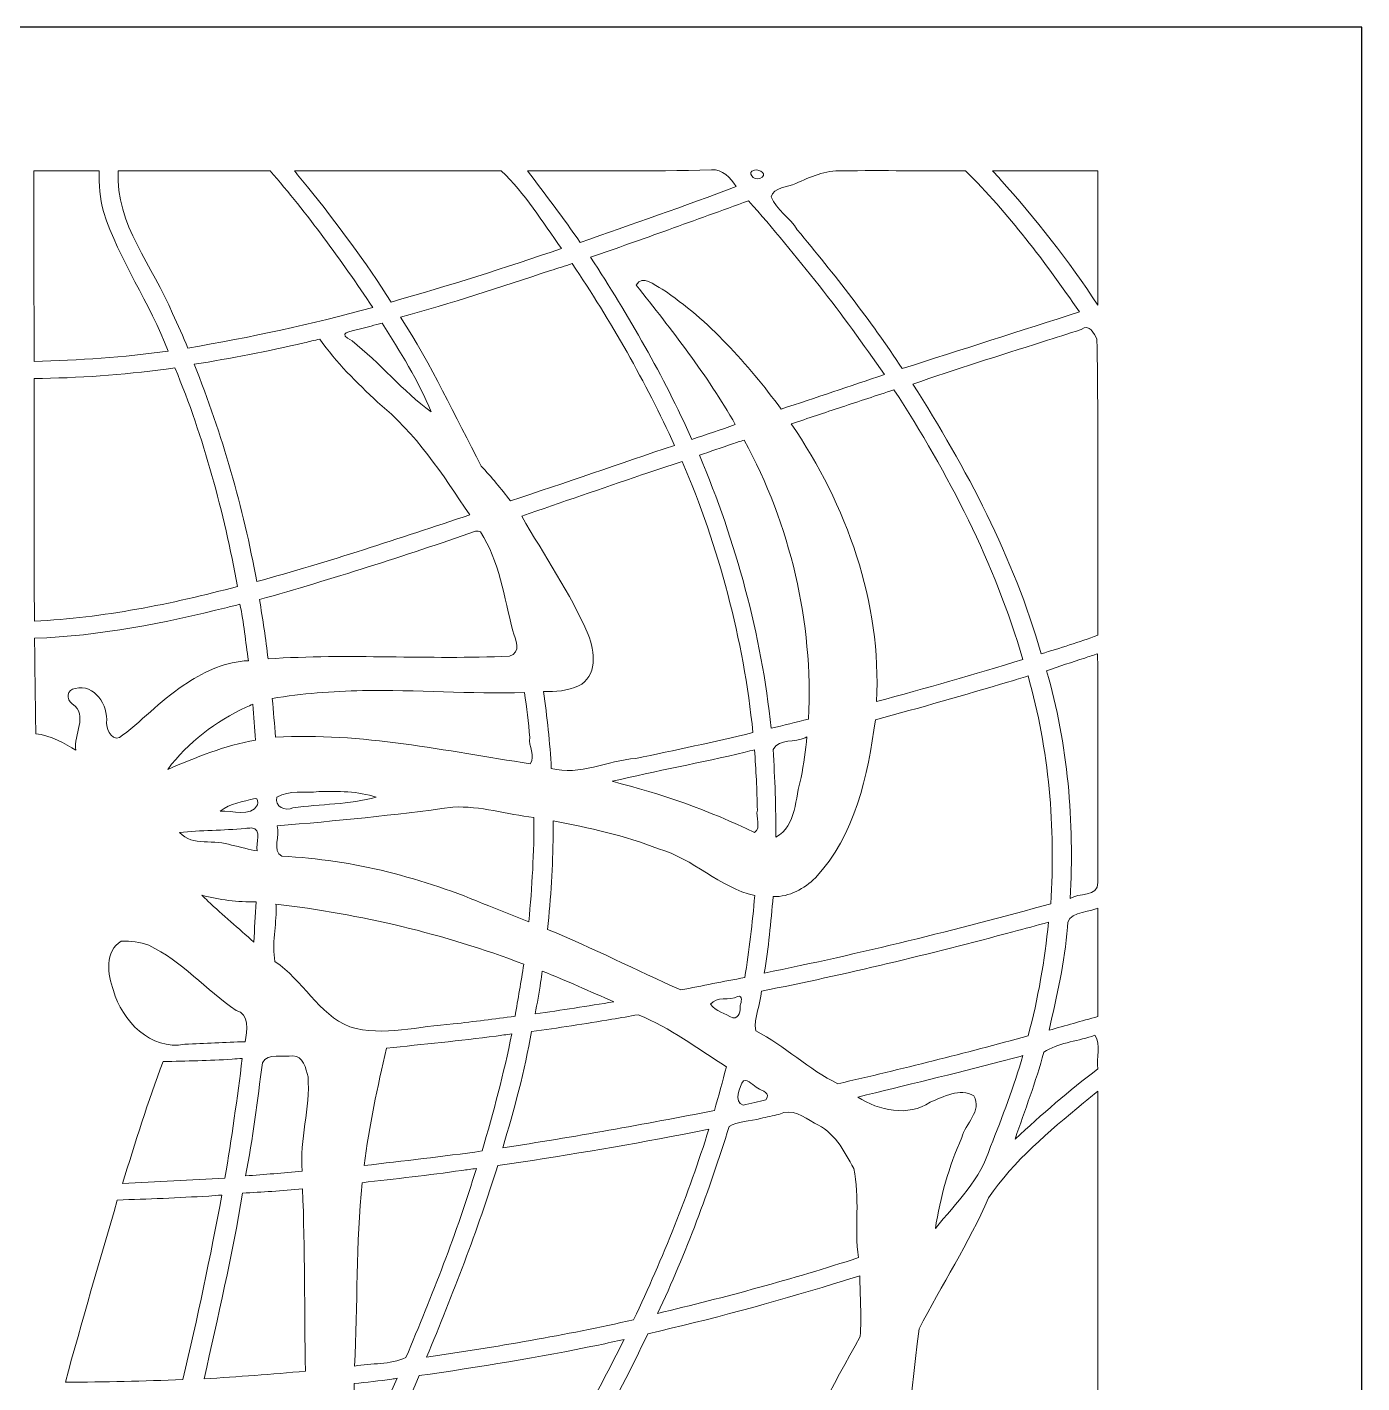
# Model space of a CAD drawing. Header units: millimetres. Extents: x -142 to 123, y -81 to 94.
# Drawn here: x 56.6 to 123, y 26 to 93.5 of the extents above; entities that cross this region are included whole.
import ezdxf

# ---------------------------------------------------------------- set-up
doc = ezdxf.new("R2010")
doc.units = ezdxf.units.MM
doc.header["$MEASUREMENT"] = 0
doc.layers.add('Capa 1', color=7, linetype='Continuous')

msp = doc.modelspace()

# ---------------------------------------------------------------- linework, layer by layer
at = {"layer": 'Capa 1', "lineweight": 25}
msp.add_open_spline([(-9.4207, -81.0296), (-9.4207, -81.0296), (123.0236, -81.0296), (123.0236, -81.0296), (123.0236, -81.0296), (123.0236, -81.0296), (123.0236, 93.5119), (123.0236, 93.5119), (123.0236, 93.5119), (123.0236, 93.5119), (-9.4207, 93.5119), (-9.4207, 93.5119)], degree=3, knots=[0, 0, 0, 0, 0.25, 0.25, 0.25, 0.25, 0.5, 0.5, 0.5, 0.5, 1, 1, 1, 1], dxfattribs=at)
at = {"layer": 'Capa 1', "color": 2, "lineweight": 20}
for points, knots in [([(56.9312, 81.5678), (56.934, 79.9996), (56.9367, 78.4314), (56.9395, 76.8632), (56.9395, 76.8632), (59.1662, 76.9544), (61.3979, 77.063), (63.6037, 77.3924), (63.6037, 77.3924), (62.7248, 79.7644), (61.17, 81.9106), (60.39, 84.3295), (60.39, 84.3295), (60.2253, 84.9927), (60.1586, 85.6807), (60.1806, 86.3634), (60.1806, 86.3634), (59.0975, 86.3634), (58.0143, 86.3634), (56.9312, 86.3634), (56.9312, 86.3634), (56.9312, 84.7649), (56.9312, 83.1664), (56.9312, 81.5678)], [0, 0, 0, 0, 0.1428571, 0.1428571, 0.1428571, 0.1428571, 0.2857143, 0.2857143, 0.2857143, 0.2857143, 0.4285714, 0.4285714, 0.4285714, 0.4285714, 0.5714286, 0.5714286, 0.5714286, 0.5714286, 0.7142857, 0.7142857, 0.7142857, 0.7142857, 1, 1, 1, 1]), ([(61.1315, 86.3551), (60.9589, 83.6886), (62.8856, 81.6064), (63.8318, 79.2552), (63.8318, 79.2552), (64.1045, 78.6922), (64.3574, 78.1099), (64.5959, 77.5411), (64.5959, 77.5411), (67.6908, 78.0645), (70.7634, 78.7269), (73.7902, 79.5585), (73.7902, 79.5585), (72.2261, 81.9234), (70.5437, 84.2152), (68.6887, 86.3633), (68.6887, 86.3633), (66.1724, 86.3578), (63.634, 86.3743), (61.1315, 86.355), (61.1315, 86.355), (61.1315, 86.355), (61.1315, 86.3551), (61.1315, 86.3551)], [0, 0, 0, 0, 0.1428571, 0.1428571, 0.1428571, 0.1428571, 0.2857143, 0.2857143, 0.2857143, 0.2857143, 0.4285714, 0.4285714, 0.4285714, 0.4285714, 0.5714286, 0.5714286, 0.5714286, 0.5714286, 0.7142857, 0.7142857, 0.7142857, 0.7142857, 1, 1, 1, 1]), ([(70.5407, 85.5697), (72.0281, 83.7295), (73.437, 81.8265), (74.7079, 79.8315), (74.7079, 79.8315), (77.5613, 80.6391), (80.391, 81.5264), (83.1911, 82.5021), (83.1911, 82.5021), (82.2235, 83.8167), (81.3862, 85.2326), (80.1897, 86.3634), (80.1897, 86.3634), (76.7584, 86.3634), (73.3271, 86.3634), (69.8958, 86.3634), (69.8958, 86.3634), (70.1108, 86.0988), (70.3257, 85.8342), (70.5407, 85.5696), (70.5407, 85.5696), (70.5407, 85.5696), (70.5407, 85.5697), (70.5407, 85.5697)], [0, 0, 0, 0, 0.1428571, 0.1428571, 0.1428571, 0.1428571, 0.2857143, 0.2857143, 0.2857143, 0.2857143, 0.4285714, 0.4285714, 0.4285714, 0.4285714, 0.5714286, 0.5714286, 0.5714286, 0.5714286, 0.7142857, 0.7142857, 0.7142857, 0.7142857, 1, 1, 1, 1]), ([(90.6491, 86.4048), (87.5959, 86.322), (84.5417, 86.3715), (81.4879, 86.3635), (81.4879, 86.3635), (82.3809, 85.1853), (83.2906, 84.0154), (84.1172, 82.7916), (84.1172, 82.7916), (86.7071, 83.7176), (89.3173, 84.5888), (91.8811, 85.5863), (91.8811, 85.5863), (91.5944, 86), (91.191, 86.4634), (90.6491, 86.4049), (90.6491, 86.4049), (90.6491, 86.4049), (90.6491, 86.4048), (90.6491, 86.4048)], [0, 0, 0, 0, 0.1666667, 0.1666667, 0.1666667, 0.1666667, 0.3333333, 0.3333333, 0.3333333, 0.3333333, 0.5, 0.5, 0.5, 0.5, 0.6666667, 0.6666667, 0.6666667, 0.6666667, 1, 1, 1, 1]), ([(92.7905, 86.3965), (92.3529, 86.3168), (92.7751, 85.8319), (93.0551, 85.9831), (93.0551, 85.9831), (93.4897, 86.1519), (93.0768, 86.4555), (92.7905, 86.3965)], [0, 0, 0, 0, 0.3333333, 0.3333333, 0.3333333, 0.3333333, 1, 1, 1, 1]), ([(97.1562, 86.3634), (96.3207, 86.3846), (95.5666, 86.0648), (94.8505, 85.7249), (94.8505, 85.7249), (94.4514, 85.5632), (93.7454, 85.5348), (93.6257, 85.0652), (93.6257, 85.0652), (93.8813, 84.4046), (94.5706, 84.0335), (94.9231, 83.429), (94.9231, 83.429), (96.7652, 81.2033), (98.5651, 78.932), (100.1494, 76.5159), (100.1494, 76.5159), (103.0868, 77.4574), (106.0248, 78.3973), (108.9633, 79.3354), (108.9633, 79.3354), (107.2629, 81.8167), (105.4358, 84.2341), (103.2996, 86.3634), (103.2996, 86.3634), (101.2519, 86.3574), (99.2036, 86.3787), (97.1563, 86.3634), (97.1563, 86.3634), (97.1563, 86.3634), (97.1562, 86.3634), (97.1562, 86.3634)], [0, 0, 0, 0, 0.1111111, 0.1111111, 0.1111111, 0.1111111, 0.2222222, 0.2222222, 0.2222222, 0.2222222, 0.3333333, 0.3333333, 0.3333333, 0.3333333, 0.4444444, 0.4444444, 0.4444444, 0.4444444, 0.5555556, 0.5555556, 0.5555556, 0.5555556, 0.6666667, 0.6666667, 0.6666667, 0.6666667, 0.7777778, 0.7777778, 0.7777778, 0.7777778, 1, 1, 1, 1]), ([(105.011, 85.9583), (106.7809, 83.9826), (108.4307, 81.8945), (109.881, 79.6744), (109.881, 79.6744), (109.881, 81.9041), (109.881, 84.1337), (109.881, 86.3634), (109.881, 86.3634), (108.1364, 86.3634), (106.3918, 86.3634), (104.6472, 86.3634), (104.6472, 86.3634), (104.7685, 86.2284), (104.8897, 86.0933), (105.011, 85.9583)], [0, 0, 0, 0, 0.2, 0.2, 0.2, 0.2, 0.4, 0.4, 0.4, 0.4, 0.6, 0.6, 0.6, 0.6, 1, 1, 1, 1]), ([(88.5159, 83.4282), (87.2251, 82.9656), (85.9327, 82.5075), (84.6381, 82.0557), (84.6381, 82.0557), (86.5247, 79.1562), (88.2669, 76.1575), (89.6735, 72.9937), (89.6735, 72.9937), (90.3992, 73.2311), (91.1238, 73.4722), (91.8398, 73.7378), (91.8398, 73.7378), (90.4446, 76.2007), (88.6658, 78.4392), (86.9119, 80.6748), (86.9119, 80.6748), (87.1991, 81.2255), (87.8315, 80.6507), (88.193, 80.4779), (88.193, 80.4779), (90.5353, 78.9157), (92.4463, 76.7587), (94.1218, 74.5067), (94.1218, 74.5067), (95.8387, 75.0603), (97.5444, 75.6481), (99.2564, 76.2182), (99.2564, 76.2182), (97.1974, 79.2407), (94.9139, 82.1226), (92.5013, 84.8668), (92.5013, 84.8668), (91.1729, 84.3872), (89.8444, 83.9077), (88.516, 83.4281), (88.516, 83.4281), (88.516, 83.4281), (88.5159, 83.4282), (88.5159, 83.4282)], [0, 0, 0, 0, 0.0909091, 0.0909091, 0.0909091, 0.0909091, 0.1818182, 0.1818182, 0.1818182, 0.1818182, 0.2727273, 0.2727273, 0.2727273, 0.2727273, 0.3636364, 0.3636364, 0.3636364, 0.3636364, 0.4545455, 0.4545455, 0.4545455, 0.4545455, 0.5454545, 0.5454545, 0.5454545, 0.5454545, 0.6363636, 0.6363636, 0.6363636, 0.6363636, 0.7272727, 0.7272727, 0.7272727, 0.7272727, 0.8181818, 0.8181818, 0.8181818, 0.8181818, 1, 1, 1, 1]), ([(82.6454, 81.3942), (80.1677, 80.5898), (77.6928, 79.7627), (75.1792, 79.0708), (75.1792, 79.0708), (76.719, 76.7178), (77.8827, 74.1415), (79.1942, 71.6674), (79.1942, 71.6674), (79.7046, 71.1157), (80.1813, 70.5341), (80.6445, 69.9427), (80.6445, 69.9427), (83.3822, 70.8164), (86.0853, 71.7938), (88.8135, 72.696), (88.8135, 72.696), (87.3766, 75.8472), (85.6453, 78.8941), (83.7203, 81.7414), (83.7203, 81.7414), (83.362, 81.6256), (83.0037, 81.5099), (82.6454, 81.3941), (82.6454, 81.3941), (82.6454, 81.3941), (82.6454, 81.3942), (82.6454, 81.3942)], [0, 0, 0, 0, 0.125, 0.125, 0.125, 0.125, 0.25, 0.25, 0.25, 0.25, 0.375, 0.375, 0.375, 0.375, 0.5, 0.5, 0.5, 0.5, 0.625, 0.625, 0.625, 0.625, 0.75, 0.75, 0.75, 0.75, 1, 1, 1, 1]), ([(73.1783, 78.4921), (72.6225, 78.3671), (71.9835, 78.2905), (72.7649, 77.8968), (72.7649, 77.8968), (74.1523, 76.8029), (75.282, 75.4097), (76.7006, 74.358), (76.7006, 74.358), (76.0606, 75.9185), (75.1559, 77.3631), (74.2615, 78.7815), (74.2615, 78.7815), (73.9005, 78.685), (73.5394, 78.5886), (73.1784, 78.4921), (73.1784, 78.4921), (73.1784, 78.4921), (73.1783, 78.4921), (73.1783, 78.4921)], [0, 0, 0, 0, 0.1666667, 0.1666667, 0.1666667, 0.1666667, 0.3333333, 0.3333333, 0.3333333, 0.3333333, 0.5, 0.5, 0.5, 0.5, 0.6666667, 0.6666667, 0.6666667, 0.6666667, 1, 1, 1, 1]), ([(107.1276, 77.8471), (104.9674, 77.1695), (102.8132, 76.4768), (100.6701, 75.747), (100.6701, 75.747), (103.3468, 71.5618), (105.6878, 67.1157), (107.0614, 62.3277), (107.0614, 62.3277), (108.01, 62.6072), (108.9514, 62.9073), (109.8809, 63.2455), (109.8809, 63.2455), (109.8671, 68.1568), (109.9159, 73.0685), (109.8396, 77.9795), (109.8396, 77.9795), (109.6856, 78.2676), (109.4787, 78.7654), (109.0593, 78.4645), (109.0593, 78.4645), (108.4154, 78.2587), (107.7715, 78.053), (107.1276, 77.8472), (107.1276, 77.8472), (107.1276, 77.8472), (107.1276, 77.8471), (107.1276, 77.8471)], [0, 0, 0, 0, 0.125, 0.125, 0.125, 0.125, 0.25, 0.25, 0.25, 0.25, 0.375, 0.375, 0.375, 0.375, 0.5, 0.5, 0.5, 0.5, 0.625, 0.625, 0.625, 0.625, 0.75, 0.75, 0.75, 0.75, 1, 1, 1, 1]), ([(70.3754, 77.7975), (68.5658, 77.3844), (66.7436, 77.0229), (64.9101, 76.7309), (64.9101, 76.7309), (66.2984, 73.2394), (67.3487, 69.6139), (68.019, 65.9161), (68.019, 65.9161), (71.5908, 66.8987), (75.1074, 68.063), (78.6189, 69.2399), (78.6189, 69.2399), (77.2763, 71.2481), (75.9292, 73.3226), (74.0327, 74.849), (74.0327, 74.849), (73.0047, 75.8229), (71.9577, 76.819), (71.1609, 77.9877), (71.1609, 77.9877), (70.8991, 77.9243), (70.6372, 77.8609), (70.3754, 77.7975)], [0, 0, 0, 0, 0.1428571, 0.1428571, 0.1428571, 0.1428571, 0.2857143, 0.2857143, 0.2857143, 0.2857143, 0.4285714, 0.4285714, 0.4285714, 0.4285714, 0.5714286, 0.5714286, 0.5714286, 0.5714286, 0.7142857, 0.7142857, 0.7142857, 0.7142857, 1, 1, 1, 1]), ([(63.5127, 76.4911), (61.3334, 76.2027), (59.1373, 76.0512), (56.9395, 76.0198), (56.9395, 76.0198), (56.9442, 71.9959), (56.9267, 67.972), (56.956, 63.9482), (56.956, 63.9482), (60.3818, 64.1164), (63.7608, 64.7935), (67.068, 65.6763), (67.068, 65.6763), (66.3732, 69.3842), (65.3952, 73.0784), (63.9509, 76.549), (63.9509, 76.549), (63.8048, 76.5297), (63.6588, 76.5104), (63.5127, 76.4911)], [0, 0, 0, 0, 0.1666667, 0.1666667, 0.1666667, 0.1666667, 0.3333333, 0.3333333, 0.3333333, 0.3333333, 0.5, 0.5, 0.5, 0.5, 0.6666667, 0.6666667, 0.6666667, 0.6666667, 1, 1, 1, 1]), ([(97.1231, 74.5977), (96.2888, 74.3253), (95.456, 74.0481), (94.6261, 73.7626), (94.6261, 73.7626), (97.378, 69.7392), (99.1256, 64.8758), (98.8677, 59.9464), (98.8677, 59.9464), (101.3093, 60.5963), (103.7324, 61.3117), (106.152, 62.0383), (106.152, 62.0383), (104.7591, 66.825), (102.4465, 71.2864), (99.7359, 75.4659), (99.7359, 75.4659), (98.865, 75.1765), (97.9941, 74.8871), (97.1231, 74.5977)], [0, 0, 0, 0, 0.1666667, 0.1666667, 0.1666667, 0.1666667, 0.3333333, 0.3333333, 0.3333333, 0.3333333, 0.5, 0.5, 0.5, 0.5, 0.6666667, 0.6666667, 0.6666667, 0.6666667, 1, 1, 1, 1]), ([(91.6991, 72.7705), (91.151, 72.5821), (90.6023, 72.3954), (90.0537, 72.2083), (90.0537, 72.2083), (91.8697, 67.8854), (93.1399, 63.2945), (93.6173, 58.6153), (93.6173, 58.6153), (94.2409, 58.7666), (94.8642, 58.9193), (95.4859, 59.0783), (95.4859, 59.0783), (95.7182, 63.8884), (94.5801, 68.7509), (92.2778, 72.9607), (92.2778, 72.9607), (92.0849, 72.8973), (91.892, 72.8339), (91.699, 72.7705), (91.699, 72.7705), (91.699, 72.7705), (91.6991, 72.7705), (91.6991, 72.7705)], [0, 0, 0, 0, 0.1428571, 0.1428571, 0.1428571, 0.1428571, 0.2857143, 0.2857143, 0.2857143, 0.2857143, 0.4285714, 0.4285714, 0.4285714, 0.4285714, 0.5714286, 0.5714286, 0.5714286, 0.5714286, 0.7142857, 0.7142857, 0.7142857, 0.7142857, 1, 1, 1, 1]), ([(87.1764, 71.2243), (85.1845, 70.5465), (83.1958, 69.8597), (81.2067, 69.1738), (81.2067, 69.1738), (82.3308, 67.2257), (83.619, 65.3511), (84.5188, 63.2889), (84.5188, 63.2889), (84.8628, 62.4485), (84.9791, 61.173), (84.0262, 60.7237), (84.0262, 60.7237), (83.5108, 60.4779), (82.8782, 60.4322), (82.2899, 60.4508), (82.2899, 60.4508), (82.4758, 59.1815), (82.6164, 57.9044), (82.6785, 56.6226), (82.6785, 56.6226), (84.0925, 56.2327), (85.4792, 57.0114), (86.881, 57.1182), (86.881, 57.1182), (88.8321, 57.5182), (90.7775, 57.9447), (92.7162, 58.4003), (92.7162, 58.4003), (92.2485, 63.0444), (91.0185, 67.6378), (89.1939, 71.9023), (89.1939, 71.9023), (88.5214, 71.6763), (87.8489, 71.4503), (87.1765, 71.2243), (87.1765, 71.2243), (87.1765, 71.2243), (87.1764, 71.2243), (87.1764, 71.2243)], [0, 0, 0, 0, 0.0909091, 0.0909091, 0.0909091, 0.0909091, 0.1818182, 0.1818182, 0.1818182, 0.1818182, 0.2727273, 0.2727273, 0.2727273, 0.2727273, 0.3636364, 0.3636364, 0.3636364, 0.3636364, 0.4545455, 0.4545455, 0.4545455, 0.4545455, 0.5454545, 0.5454545, 0.5454545, 0.5454545, 0.6363636, 0.6363636, 0.6363636, 0.6363636, 0.7272727, 0.7272727, 0.7272727, 0.7272727, 0.8181818, 0.8181818, 0.8181818, 0.8181818, 1, 1, 1, 1]), ([(78.9082, 68.4214), (75.3575, 67.1902), (71.7763, 66.046), (68.1595, 65.0232), (68.1595, 65.0232), (68.3111, 64.0409), (68.4785, 63.0605), (68.5812, 62.0714), (68.5812, 62.0714), (72.5804, 62.3433), (76.6021, 62.0252), (80.5949, 62.2037), (80.5949, 62.2037), (81.2283, 62.3832), (80.8792, 63.0528), (80.7707, 63.4681), (80.7707, 63.4681), (80.3315, 65.1316), (80.1014, 66.939), (79.1562, 68.3967), (79.1562, 68.3967), (79.0809, 68.4324), (78.9905, 68.4377), (78.9082, 68.4215), (78.9082, 68.4215), (78.9082, 68.4215), (78.9082, 68.4214), (78.9082, 68.4214)], [0, 0, 0, 0, 0.125, 0.125, 0.125, 0.125, 0.25, 0.25, 0.25, 0.25, 0.375, 0.375, 0.375, 0.375, 0.5, 0.5, 0.5, 0.5, 0.625, 0.625, 0.625, 0.625, 0.75, 0.75, 0.75, 0.75, 1, 1, 1, 1]), ([(66.5637, 64.6345), (63.4176, 63.8483), (60.2136, 63.2115), (56.9643, 63.0966), (56.9643, 63.0966), (56.9793, 61.5118), (56.9986, 59.9271), (57.0222, 58.3424), (57.0222, 58.3424), (57.7424, 58.2757), (58.5082, 57.8456), (59.0148, 57.5238), (59.0148, 57.5238), (58.8841, 58.2852), (59.6626, 59.2791), (58.8412, 59.8306), (58.8412, 59.8306), (58.4903, 60.0523), (58.5893, 60.5692), (58.99, 60.5995), (58.99, 60.5995), (59.9512, 60.8458), (60.6366, 59.7622), (60.5444, 58.8962), (60.5444, 58.8962), (60.5379, 58.4805), (60.904, 57.8535), (61.3464, 58.2678), (61.3464, 58.2678), (62.4391, 59.11), (63.3913, 60.146), (64.571, 60.8806), (64.571, 60.8806), (65.4646, 61.4784), (66.5098, 61.9416), (67.6054, 61.9803), (67.6054, 61.9803), (67.4588, 62.9114), (67.3858, 63.8924), (67.1837, 64.7915), (67.1837, 64.7915), (66.977, 64.7391), (66.7703, 64.6868), (66.5636, 64.6344), (66.5636, 64.6344), (66.5636, 64.6344), (66.5637, 64.6345), (66.5637, 64.6345)], [0, 0, 0, 0, 0.0769231, 0.0769231, 0.0769231, 0.0769231, 0.1538462, 0.1538462, 0.1538462, 0.1538462, 0.2307692, 0.2307692, 0.2307692, 0.2307692, 0.3076923, 0.3076923, 0.3076923, 0.3076923, 0.3846154, 0.3846154, 0.3846154, 0.3846154, 0.4615385, 0.4615385, 0.4615385, 0.4615385, 0.5384615, 0.5384615, 0.5384615, 0.5384615, 0.6153846, 0.6153846, 0.6153846, 0.6153846, 0.6923077, 0.6923077, 0.6923077, 0.6923077, 0.7692308, 0.7692308, 0.7692308, 0.7692308, 0.8461538, 0.8461538, 0.8461538, 0.8461538, 1, 1, 1, 1]), ([(109.2278, 62.1127), (108.596, 61.9052), (107.9606, 61.7085), (107.3344, 61.4843), (107.3344, 61.4843), (108.3888, 57.8097), (108.7252, 53.9505), (108.5002, 50.1403), (108.5002, 50.1403), (108.9192, 50.4548), (109.8878, 50.1946), (109.8891, 50.9368), (109.8891, 50.9368), (109.8766, 54.731), (109.8904, 58.5473), (109.8727, 62.3277), (109.8727, 62.3277), (109.6577, 62.256), (109.4428, 62.1844), (109.2278, 62.1127)], [0, 0, 0, 0, 0.1666667, 0.1666667, 0.1666667, 0.1666667, 0.3333333, 0.3333333, 0.3333333, 0.3333333, 0.5, 0.5, 0.5, 0.5, 0.6666667, 0.6666667, 0.6666667, 0.6666667, 1, 1, 1, 1]), ([(105.4575, 60.9304), (103.2493, 60.2754), (101.0378, 59.6303), (98.8098, 59.0452), (98.8098, 59.0452), (98.4485, 56.2508), (97.787, 53.2979), (95.8311, 51.1759), (95.8311, 51.1759), (95.2577, 50.6398), (94.5351, 50.2155), (93.7249, 50.2395), (93.7249, 50.2395), (93.5941, 48.9698), (93.5131, 47.6924), (93.2784, 46.4361), (93.2784, 46.4361), (98.0739, 47.4048), (102.826, 48.58), (107.5411, 49.884), (107.5411, 49.884), (107.7844, 53.689), (107.4523, 57.547), (106.4084, 61.2197), (106.4084, 61.2197), (106.0915, 61.1232), (105.7745, 61.0268), (105.4576, 60.9303), (105.4576, 60.9303), (105.4576, 60.9303), (105.4575, 60.9304), (105.4575, 60.9304)], [0, 0, 0, 0, 0.1111111, 0.1111111, 0.1111111, 0.1111111, 0.2222222, 0.2222222, 0.2222222, 0.2222222, 0.3333333, 0.3333333, 0.3333333, 0.3333333, 0.4444444, 0.4444444, 0.4444444, 0.4444444, 0.5555556, 0.5555556, 0.5555556, 0.5555556, 0.6666667, 0.6666667, 0.6666667, 0.6666667, 0.7777778, 0.7777778, 0.7777778, 0.7777778, 1, 1, 1, 1]), ([(73.2775, 60.4921), (71.7779, 60.451), (70.2738, 60.367), (68.7961, 60.0952), (68.7961, 60.0952), (68.8528, 59.4561), (68.9052, 58.8167), (68.9532, 58.177), (68.9532, 58.177), (73.2231, 58.4191), (77.4397, 57.4817), (81.6284, 56.8541), (81.6284, 56.8541), (81.9141, 57.2333), (81.5209, 57.7302), (81.6179, 58.1626), (81.6179, 58.1626), (81.5336, 58.9068), (81.4602, 59.6524), (81.3473, 60.3929), (81.3473, 60.3929), (78.6569, 60.3211), (75.9679, 60.5365), (73.2775, 60.4921)], [0, 0, 0, 0, 0.1428571, 0.1428571, 0.1428571, 0.1428571, 0.2857143, 0.2857143, 0.2857143, 0.2857143, 0.4285714, 0.4285714, 0.4285714, 0.4285714, 0.5714286, 0.5714286, 0.5714286, 0.5714286, 0.7142857, 0.7142857, 0.7142857, 0.7142857, 1, 1, 1, 1]), ([(67.498, 59.6653), (65.9739, 58.9566), (64.6076, 57.9302), (63.5871, 56.573), (63.5871, 56.573), (64.9949, 57.1693), (66.4324, 57.76), (67.9527, 58.0282), (67.9527, 58.0282), (67.9039, 58.623), (67.87, 59.2188), (67.8287, 59.8141), (67.8287, 59.8141), (67.7185, 59.7645), (67.6082, 59.7149), (67.498, 59.6653)], [0, 0, 0, 0, 0.2, 0.2, 0.2, 0.2, 0.4, 0.4, 0.4, 0.4, 0.6, 0.6, 0.6, 0.6, 1, 1, 1, 1]), ([(95.3206, 58.1439), (94.8126, 57.9024), (94.0349, 58.1177), (93.7166, 57.5651), (93.7166, 57.5651), (93.8162, 56.1122), (93.8546, 54.6556), (93.8572, 53.1995), (93.8572, 53.1995), (94.913, 53.7827), (94.8005, 55.1494), (95.1187, 56.1694), (95.1187, 56.1694), (95.2325, 56.8353), (95.3543, 57.526), (95.4034, 58.1853), (95.4034, 58.1853), (95.4034, 58.1853), (95.3206, 58.1439), (95.3206, 58.1439)], [0, 0, 0, 0, 0.1666667, 0.1666667, 0.1666667, 0.1666667, 0.3333333, 0.3333333, 0.3333333, 0.3333333, 0.5, 0.5, 0.5, 0.5, 0.6666667, 0.6666667, 0.6666667, 0.6666667, 1, 1, 1, 1]), ([(92.3275, 57.4329), (90.1312, 56.8973), (87.904, 56.4984), (85.7046, 55.9777), (85.7046, 55.9777), (88.15, 55.3609), (90.5395, 54.5257), (92.7987, 53.4311), (92.7987, 53.4311), (93.1439, 53.6496), (92.836, 54.2152), (92.9359, 54.55), (92.9359, 54.55), (92.9148, 55.5507), (92.8715, 56.5509), (92.7904, 57.5487), (92.7904, 57.5487), (92.6361, 57.5101), (92.4817, 57.4715), (92.3274, 57.4329), (92.3274, 57.4329), (92.3274, 57.4329), (92.3275, 57.4329), (92.3275, 57.4329)], [0, 0, 0, 0, 0.1428571, 0.1428571, 0.1428571, 0.1428571, 0.2857143, 0.2857143, 0.2857143, 0.2857143, 0.4285714, 0.4285714, 0.4285714, 0.4285714, 0.5714286, 0.5714286, 0.5714286, 0.5714286, 0.7142857, 0.7142857, 0.7142857, 0.7142857, 1, 1, 1, 1]), ([(71.1112, 55.465), (70.4269, 55.3862), (69.6288, 55.5497), (69.0276, 55.1921), (69.0276, 55.1921), (68.8731, 54.7193), (69.4523, 54.4691), (69.8235, 54.6653), (69.8235, 54.6653), (71.2052, 54.8446), (72.6181, 54.8248), (73.972, 55.1838), (73.972, 55.1838), (73.054, 55.4978), (72.0695, 55.487), (71.1112, 55.4649), (71.1112, 55.4649), (71.1112, 55.4649), (71.1112, 55.465), (71.1112, 55.465)], [0, 0, 0, 0, 0.1666667, 0.1666667, 0.1666667, 0.1666667, 0.3333333, 0.3333333, 0.3333333, 0.3333333, 0.5, 0.5, 0.5, 0.5, 0.6666667, 0.6666667, 0.6666667, 0.6666667, 1, 1, 1, 1]), ([(67.9362, 55.126), (67.3305, 54.9657), (66.7025, 54.8781), (66.1999, 54.4976), (66.1999, 54.4976), (66.8019, 54.5466), (67.7022, 54.1651), (68.0603, 54.8035), (68.0603, 54.8035), (68.0918, 54.9036), (68.0761, 55.1627), (67.9363, 55.126), (67.9363, 55.126), (67.9363, 55.126), (67.9362, 55.126), (67.9362, 55.126)], [0, 0, 0, 0, 0.2, 0.2, 0.2, 0.2, 0.4, 0.4, 0.4, 0.4, 0.6, 0.6, 0.6, 0.6, 1, 1, 1, 1]), ([(77.7837, 54.6961), (74.879, 54.2916), (71.9585, 54.0045), (69.0359, 53.7618), (69.0359, 53.7618), (69.2176, 53.2872), (68.7482, 52.5296), (69.2757, 52.2487), (69.2757, 52.2487), (72.8292, 52.0866), (76.3058, 51.1602), (79.5705, 49.7744), (79.5705, 49.7744), (80.2347, 49.514), (80.9, 49.2561), (81.5623, 48.991), (81.5623, 48.991), (81.7251, 50.7167), (81.823, 52.4497), (81.8186, 54.1834), (81.8186, 54.1834), (80.4707, 54.3255), (79.1496, 54.763), (77.7837, 54.696), (77.7837, 54.696), (77.7837, 54.696), (77.7837, 54.6961), (77.7837, 54.6961)], [0, 0, 0, 0, 0.125, 0.125, 0.125, 0.125, 0.25, 0.25, 0.25, 0.25, 0.375, 0.375, 0.375, 0.375, 0.5, 0.5, 0.5, 0.5, 0.625, 0.625, 0.625, 0.625, 0.75, 0.75, 0.75, 0.75, 1, 1, 1, 1]), ([(82.7694, 53.3236), (82.7527, 51.7495), (82.6638, 50.1761), (82.4965, 48.6107), (82.4965, 48.6107), (84.7375, 47.6849), (86.901, 46.5804), (89.1194, 45.6011), (89.1194, 45.6011), (90.1853, 45.7934), (91.2441, 46.0244), (92.3109, 46.2129), (92.3109, 46.2129), (92.5334, 47.5641), (92.6883, 48.9251), (92.807, 50.2891), (92.807, 50.2891), (91.0563, 50.686), (89.728, 52.1487), (88.0197, 52.6125), (88.0197, 52.6125), (86.3387, 53.2974), (84.5521, 53.6593), (82.7776, 54.0098), (82.7776, 54.0098), (82.7748, 53.781), (82.7721, 53.5523), (82.7693, 53.3235), (82.7693, 53.3235), (82.7693, 53.3235), (82.7694, 53.3236), (82.7694, 53.3236)], [0, 0, 0, 0, 0.1111111, 0.1111111, 0.1111111, 0.1111111, 0.2222222, 0.2222222, 0.2222222, 0.2222222, 0.3333333, 0.3333333, 0.3333333, 0.3333333, 0.4444444, 0.4444444, 0.4444444, 0.4444444, 0.5555556, 0.5555556, 0.5555556, 0.5555556, 0.6666667, 0.6666667, 0.6666667, 0.6666667, 0.7777778, 0.7777778, 0.7777778, 0.7777778, 1, 1, 1, 1]), ([(67.4401, 53.6378), (66.3656, 53.5315), (65.2124, 53.5337), (64.1824, 53.4394), (64.1824, 53.4394), (64.8181, 52.6904), (65.9402, 53.1425), (66.7651, 52.795), (66.7651, 52.795), (67.1843, 52.7273), (67.6703, 52.5613), (68.0436, 52.5216), (68.0436, 52.5216), (67.9464, 52.8792), (68.3205, 53.6125), (67.7599, 53.657), (67.7599, 53.657), (67.6533, 53.6506), (67.5466, 53.6442), (67.44, 53.6378), (67.44, 53.6378), (67.44, 53.6378), (67.4401, 53.6378), (67.4401, 53.6378)], [0, 0, 0, 0, 0.1428571, 0.1428571, 0.1428571, 0.1428571, 0.2857143, 0.2857143, 0.2857143, 0.2857143, 0.4285714, 0.4285714, 0.4285714, 0.4285714, 0.5714286, 0.5714286, 0.5714286, 0.5714286, 0.7142857, 0.7142857, 0.7142857, 0.7142857, 1, 1, 1, 1]), ([(65.5881, 50.0163), (66.3286, 49.313), (67.123, 48.67), (67.8701, 47.974), (67.8701, 47.974), (67.9114, 48.6408), (67.9496, 49.3078), (67.9859, 49.9749), (67.9859, 49.9749), (67.0746, 49.967), (66.1609, 50.0696), (65.2822, 50.3139), (65.2822, 50.3139), (65.3842, 50.2147), (65.4861, 50.1155), (65.5881, 50.0162), (65.5881, 50.0162), (65.5881, 50.0162), (65.5881, 50.0163), (65.5881, 50.0163)], [0, 0, 0, 0, 0.1666667, 0.1666667, 0.1666667, 0.1666667, 0.3333333, 0.3333333, 0.3333333, 0.3333333, 0.5, 0.5, 0.5, 0.5, 0.6666667, 0.6666667, 0.6666667, 0.6666667, 1, 1, 1, 1]), ([(68.9863, 49.6938), (68.9992, 48.7975), (68.7658, 47.8993), (68.9284, 47.0066), (68.9284, 47.0066), (70.3066, 46.1004), (71.082, 44.3892), (72.6491, 43.7572), (72.6491, 43.7572), (74.3332, 43.2526), (76.0971, 43.8095), (77.8043, 43.9034), (77.8043, 43.9034), (78.8292, 44.0232), (79.8525, 44.1553), (80.876, 44.2863), (80.876, 44.2863), (81.0215, 45.1486), (81.1808, 46.0087), (81.3059, 46.8743), (81.3059, 46.8743), (77.3479, 48.3974), (73.1863, 49.3665), (68.978, 49.8674), (68.978, 49.8674), (68.978, 49.8674), (68.9824, 49.7738), (68.9824, 49.7738), (68.9824, 49.7738), (68.9824, 49.7738), (68.9862, 49.6937), (68.9862, 49.6937), (68.9862, 49.6937), (68.9862, 49.6937), (68.9863, 49.6938), (68.9863, 49.6938)], [0, 0, 0, 0, 0.1, 0.1, 0.1, 0.1, 0.2, 0.2, 0.2, 0.2, 0.3, 0.3, 0.3, 0.3, 0.4, 0.4, 0.4, 0.4, 0.5, 0.5, 0.5, 0.5, 0.6, 0.6, 0.6, 0.6, 0.7, 0.7, 0.7, 0.7, 0.8, 0.8, 0.8, 0.8, 1, 1, 1, 1]), ([(109.79, 49.6277), (109.2937, 49.4298), (108.3061, 49.4869), (108.3711, 48.7132), (108.3711, 48.7132), (108.2433, 46.9791), (107.8304, 45.2855), (107.4584, 43.5918), (107.4584, 43.5918), (108.2644, 43.8232), (109.0728, 44.0462), (109.881, 44.2698), (109.881, 44.2698), (109.881, 46.0695), (109.881, 47.8692), (109.881, 49.669), (109.881, 49.669), (109.881, 49.669), (109.7957, 49.6302), (109.7957, 49.6302), (109.7957, 49.6302), (109.7957, 49.6302), (109.79, 49.6276), (109.79, 49.6276), (109.79, 49.6276), (109.79, 49.6276), (109.79, 49.6277), (109.79, 49.6277)], [0, 0, 0, 0, 0.125, 0.125, 0.125, 0.125, 0.25, 0.25, 0.25, 0.25, 0.375, 0.375, 0.375, 0.375, 0.5, 0.5, 0.5, 0.5, 0.625, 0.625, 0.625, 0.625, 0.75, 0.75, 0.75, 0.75, 1, 1, 1, 1]), ([(105.6559, 48.4867), (101.5121, 47.3853), (97.3449, 46.3653), (93.1378, 45.5349), (93.1378, 45.5349), (93.1082, 44.8689), (92.7422, 44.2342), (92.8567, 43.5588), (92.8567, 43.5588), (94.3121, 42.8239), (95.4761, 41.6173), (96.9495, 40.9295), (96.9495, 40.9295), (100.1188, 41.6565), (103.2732, 42.4481), (106.4084, 43.3108), (106.4084, 43.3108), (106.9146, 45.1581), (107.2376, 47.0767), (107.4254, 48.9663), (107.4254, 48.9663), (106.8356, 48.8064), (106.2458, 48.6466), (105.656, 48.4867), (105.656, 48.4867), (105.656, 48.4867), (105.6559, 48.4867), (105.6559, 48.4867)], [0, 0, 0, 0, 0.125, 0.125, 0.125, 0.125, 0.25, 0.25, 0.25, 0.25, 0.375, 0.375, 0.375, 0.375, 0.5, 0.5, 0.5, 0.5, 0.625, 0.625, 0.625, 0.625, 0.75, 0.75, 0.75, 0.75, 1, 1, 1, 1]), ([(61.2803, 48.0154), (60.4254, 47.5527), (60.6061, 46.3395), (60.8868, 45.5696), (60.8868, 45.5696), (61.3137, 44.0645), (62.7425, 42.5698), (64.4402, 42.8914), (64.4402, 42.8914), (65.4399, 42.9406), (66.4399, 42.984), (67.4401, 43.0214), (67.4401, 43.0214), (67.5576, 43.5591), (67.6519, 44.4213), (66.9936, 44.5758), (66.9936, 44.5758), (65.5032, 45.5894), (64.2699, 47.0507), (62.6528, 47.8169), (62.6528, 47.8169), (62.2132, 47.9755), (61.7473, 48.0439), (61.2803, 48.0153), (61.2803, 48.0153), (61.2803, 48.0153), (61.2803, 48.0154), (61.2803, 48.0154)], [0, 0, 0, 0, 0.125, 0.125, 0.125, 0.125, 0.25, 0.25, 0.25, 0.25, 0.375, 0.375, 0.375, 0.375, 0.5, 0.5, 0.5, 0.5, 0.625, 0.625, 0.625, 0.625, 0.75, 0.75, 0.75, 0.75, 1, 1, 1, 1]), ([(82.1493, 45.9731), (82.0687, 45.4477), (81.9772, 44.924), (81.8764, 44.4021), (81.8764, 44.4021), (83.1852, 44.5874), (84.4903, 44.7972), (85.7955, 45.0057), (85.7955, 45.0057), (84.6072, 45.5155), (83.4328, 46.0573), (82.2319, 46.5353), (82.2319, 46.5353), (82.2043, 46.3479), (82.1768, 46.1605), (82.1492, 45.9731), (82.1492, 45.9731), (82.1492, 45.9731), (82.1493, 45.9731), (82.1493, 45.9731)], [0, 0, 0, 0, 0.1666667, 0.1666667, 0.1666667, 0.1666667, 0.3333333, 0.3333333, 0.3333333, 0.3333333, 0.5, 0.5, 0.5, 0.5, 0.6666667, 0.6666667, 0.6666667, 0.6666667, 1, 1, 1, 1]), ([(91.9554, 45.2703), (91.5447, 45.0349), (90.9033, 45.3066), (90.6077, 44.8817), (90.6077, 44.8817), (90.8575, 44.5198), (91.3584, 44.4213), (91.7074, 44.2037), (91.7074, 44.2037), (92.0757, 44.1738), (92.0877, 44.5831), (92.0795, 44.8238), (92.0795, 44.8238), (92.1342, 44.9648), (92.2355, 45.3435), (91.9555, 45.2703), (91.9555, 45.2703), (91.9555, 45.2703), (91.9554, 45.2703), (91.9554, 45.2703)], [0, 0, 0, 0, 0.1666667, 0.1666667, 0.1666667, 0.1666667, 0.3333333, 0.3333333, 0.3333333, 0.3333333, 0.5, 0.5, 0.5, 0.5, 0.6666667, 0.6666667, 0.6666667, 0.6666667, 1, 1, 1, 1]), ([(85.6881, 44.1376), (84.3599, 43.9147), (83.0299, 43.7017), (81.6945, 43.5258), (81.6945, 43.5258), (81.3622, 41.5638), (80.8273, 39.6445), (80.2641, 37.738), (80.2641, 37.738), (83.7883, 38.2817), (87.3001, 38.9054), (90.7978, 39.5984), (90.7978, 39.5984), (91.0075, 40.3201), (91.2053, 41.0453), (91.3931, 41.7729), (91.3931, 41.7729), (89.9641, 42.6835), (88.5965, 43.7041), (87.0109, 44.3609), (87.0109, 44.3609), (86.5699, 44.2865), (86.129, 44.2121), (85.688, 44.1377), (85.688, 44.1377), (85.688, 44.1377), (85.6881, 44.1376), (85.6881, 44.1376)], [0, 0, 0, 0, 0.125, 0.125, 0.125, 0.125, 0.25, 0.25, 0.25, 0.25, 0.375, 0.375, 0.375, 0.375, 0.5, 0.5, 0.5, 0.5, 0.625, 0.625, 0.625, 0.625, 0.75, 0.75, 0.75, 0.75, 1, 1, 1, 1]), ([(79.9334, 43.3025), (78.1209, 43.0696), (76.3021, 42.8892), (74.4846, 42.6989), (74.4846, 42.6989), (74.0273, 40.7676), (73.6199, 38.8222), (73.3601, 36.8533), (73.3601, 36.8533), (75.3199, 37.0937), (77.2845, 37.2988), (79.2388, 37.5809), (79.2388, 37.5809), (79.7947, 39.5067), (80.3235, 41.4424), (80.7105, 43.41), (80.7105, 43.41), (80.4514, 43.3742), (80.1924, 43.3383), (79.9333, 43.3025), (79.9333, 43.3025), (79.9333, 43.3025), (79.9334, 43.3025), (79.9334, 43.3025)], [0, 0, 0, 0, 0.1428571, 0.1428571, 0.1428571, 0.1428571, 0.2857143, 0.2857143, 0.2857143, 0.2857143, 0.4285714, 0.4285714, 0.4285714, 0.4285714, 0.5714286, 0.5714286, 0.5714286, 0.5714286, 0.7142857, 0.7142857, 0.7142857, 0.7142857, 1, 1, 1, 1]), ([(109.5833, 43.2859), (108.7798, 43.0254), (107.8952, 42.969), (107.1938, 42.4921), (107.1938, 42.4921), (106.7931, 41.0295), (106.2575, 39.6091), (105.7634, 38.1761), (105.7634, 38.1761), (107.0919, 39.3927), (108.4417, 40.5908), (109.8892, 41.6653), (109.8892, 41.6653), (109.7727, 42.2165), (110.0818, 42.8571), (109.7321, 43.3438), (109.7321, 43.3438), (109.7321, 43.3438), (109.6448, 43.3099), (109.6448, 43.3099), (109.6448, 43.3099), (109.6448, 43.3099), (109.5833, 43.286), (109.5833, 43.286), (109.5833, 43.286), (109.5833, 43.286), (109.5833, 43.2859), (109.5833, 43.2859)], [0, 0, 0, 0, 0.125, 0.125, 0.125, 0.125, 0.25, 0.25, 0.25, 0.25, 0.375, 0.375, 0.375, 0.375, 0.5, 0.5, 0.5, 0.5, 0.625, 0.625, 0.625, 0.625, 0.75, 0.75, 0.75, 0.75, 1, 1, 1, 1]), ([(66.8035, 42.1532), (65.6562, 42.067), (64.505, 42.0666), (63.3556, 42.0292), (63.3556, 42.0292), (62.6079, 40.0345), (61.9781, 37.9994), (61.3382, 35.9686), (61.3382, 35.9686), (63.0388, 36.0512), (64.7393, 36.1368), (66.4397, 36.2249), (66.4397, 36.2249), (66.776, 38.2014), (67.0489, 40.213), (67.2996, 42.1863), (67.2996, 42.1863), (67.1342, 42.1753), (66.9689, 42.1643), (66.8035, 42.1532)], [0, 0, 0, 0, 0.1666667, 0.1666667, 0.1666667, 0.1666667, 0.3333333, 0.3333333, 0.3333333, 0.3333333, 0.5, 0.5, 0.5, 0.5, 0.6666667, 0.6666667, 0.6666667, 0.6666667, 1, 1, 1, 1]), ([(69.8214, 42.3186), (69.3329, 42.218), (68.574, 42.5068), (68.3083, 41.9713), (68.3083, 41.9713), (68.0484, 40.0915), (67.8291, 38.204), (67.4649, 36.3406), (67.4649, 36.3406), (68.4025, 36.4111), (69.3397, 36.4873), (70.2761, 36.5721), (70.2761, 36.5721), (70.1519, 38.1496), (70.6875, 39.7098), (70.5738, 41.2767), (70.5738, 41.2767), (70.4781, 41.6783), (70.3156, 42.3168), (69.8214, 42.3185), (69.8214, 42.3185), (69.8214, 42.3185), (69.8214, 42.3186), (69.8214, 42.3186)], [0, 0, 0, 0, 0.1428571, 0.1428571, 0.1428571, 0.1428571, 0.2857143, 0.2857143, 0.2857143, 0.2857143, 0.4285714, 0.4285714, 0.4285714, 0.4285714, 0.5714286, 0.5714286, 0.5714286, 0.5714286, 0.7142857, 0.7142857, 0.7142857, 0.7142857, 1, 1, 1, 1]), ([(105.1019, 42.0457), (102.7303, 41.4263), (100.2623, 40.8331), (97.9333, 40.268), (97.9333, 40.268), (98.9806, 39.5798), (100.43, 39.2785), (101.5353, 40.0061), (101.5353, 40.0061), (102.192, 40.2841), (103.0211, 40.7277), (103.7045, 40.3259), (103.7045, 40.3259), (104.1353, 39.5708), (103.2865, 38.9392), (103.1057, 38.2456), (103.1057, 38.2456), (102.4743, 36.8177), (102.0344, 35.2791), (101.7945, 33.7196), (101.7945, 33.7196), (102.8253, 35.0108), (104.085, 36.1847), (104.5372, 37.8034), (104.5372, 37.8034), (105.1354, 39.2641), (105.7126, 40.8074), (106.1436, 42.3268), (106.1436, 42.3268), (105.7963, 42.2331), (105.4491, 42.1394), (105.1018, 42.0457), (105.1018, 42.0457), (105.1018, 42.0457), (105.1019, 42.0457), (105.1019, 42.0457)], [0, 0, 0, 0, 0.1, 0.1, 0.1, 0.1, 0.2, 0.2, 0.2, 0.2, 0.3, 0.3, 0.3, 0.3, 0.4, 0.4, 0.4, 0.4, 0.5, 0.5, 0.5, 0.5, 0.6, 0.6, 0.6, 0.6, 0.7, 0.7, 0.7, 0.7, 0.8, 0.8, 0.8, 0.8, 1, 1, 1, 1]), ([(109.1616, 39.9704), (107.4593, 38.5476), (105.6916, 37.1023), (104.4477, 35.2514), (104.4477, 35.2514), (103.4554, 32.9933), (102.1062, 30.9006), (100.9817, 28.7235), (100.9817, 28.7235), (100.0239, 20.8646), (99.5968, 12.9061), (97.6692, 5.1994), (97.6692, 5.1994), (93.1457, -15.8784), (88.2214, -36.7517), (83.6458, -57.818), (83.6458, -57.818), (92.3908, -57.818), (101.1359, -57.9338), (109.8809, -57.9338), (109.8809, -57.9338), (109.8809, -25.1034), (109.8809, 7.727), (109.8809, 40.5573), (109.8809, 40.5573), (109.6411, 40.3616), (109.4013, 40.1659), (109.1616, 39.9703), (109.1616, 39.9703), (109.1616, 39.9703), (109.1616, 39.9704), (109.1616, 39.9704)], [0, 0, 0, 0, 0.1111111, 0.1111111, 0.1111111, 0.1111111, 0.2222222, 0.2222222, 0.2222222, 0.2222222, 0.3333333, 0.3333333, 0.3333333, 0.3333333, 0.4444444, 0.4444444, 0.4444444, 0.4444444, 0.5555556, 0.5555556, 0.5555556, 0.5555556, 0.6666667, 0.6666667, 0.6666667, 0.6666667, 0.7777778, 0.7777778, 0.7777778, 0.7777778, 1, 1, 1, 1]), ([(92.2448, 41.0783), (92.0552, 40.786), (91.7322, 40.0318), (92.2283, 39.8629), (92.2283, 39.8629), (92.6029, 39.9261), (93.0142, 40.0516), (93.3528, 40.1275), (93.3528, 40.1275), (93.6272, 40.4612), (93.1802, 40.5707), (92.9541, 40.7028), (92.9541, 40.7028), (92.745, 40.8274), (92.5054, 41.1488), (92.2448, 41.0783)], [0, 0, 0, 0, 0.2, 0.2, 0.2, 0.2, 0.4, 0.4, 0.4, 0.4, 0.6, 0.6, 0.6, 0.6, 1, 1, 1, 1]), ([(93.0965, 39.2014), (92.6021, 39.0337), (91.9185, 39.0785), (91.531, 38.7977), (91.531, 38.7977), (90.5442, 35.6198), (89.3844, 32.504), (87.9702, 29.4945), (87.9702, 29.4945), (91.3333, 30.3032), (94.6779, 31.1977), (97.9665, 32.2726), (97.9665, 32.2726), (97.7506, 33.7433), (98.0644, 35.2756), (97.7299, 36.7169), (97.7299, 36.7169), (97.2486, 37.5941), (96.7558, 38.5605), (95.7743, 38.9656), (95.7743, 38.9656), (95.2259, 39.2947), (94.6617, 39.7333), (94.0104, 39.4007), (94.0104, 39.4007), (93.7058, 39.3343), (93.4012, 39.2678), (93.0966, 39.2014), (93.0966, 39.2014), (93.0966, 39.2014), (93.0965, 39.2014), (93.0965, 39.2014)], [0, 0, 0, 0, 0.1111111, 0.1111111, 0.1111111, 0.1111111, 0.2222222, 0.2222222, 0.2222222, 0.2222222, 0.3333333, 0.3333333, 0.3333333, 0.3333333, 0.4444444, 0.4444444, 0.4444444, 0.4444444, 0.5555556, 0.5555556, 0.5555556, 0.5555556, 0.6666667, 0.6666667, 0.6666667, 0.6666667, 0.7777778, 0.7777778, 0.7777778, 0.7777778, 1, 1, 1, 1]), ([(89.2104, 38.4077), (86.1589, 37.8143), (83.0908, 37.3101), (80.0161, 36.8533), (80.0161, 36.8533), (79.0045, 33.6161), (77.78, 30.4523), (76.4773, 27.3283), (76.4773, 27.3283), (79.9327, 27.8175), (83.3742, 28.414), (86.7795, 29.1804), (86.7795, 29.1804), (88.2364, 32.2662), (89.503, 35.412), (90.525, 38.6723), (90.525, 38.6723), (90.0868, 38.5841), (89.6486, 38.4959), (89.2104, 38.4077)], [0, 0, 0, 0, 0.1666667, 0.1666667, 0.1666667, 0.1666667, 0.3333333, 0.3333333, 0.3333333, 0.3333333, 0.5, 0.5, 0.5, 0.5, 0.6666667, 0.6666667, 0.6666667, 0.6666667, 1, 1, 1, 1]), ([(78.2302, 36.6135), (76.5782, 36.3757), (74.9185, 36.1971), (73.261, 36.0017), (73.261, 36.0017), (72.9629, 32.9681), (73.0457, 29.9149), (72.8889, 26.8736), (72.8889, 26.8736), (73.7355, 27.0415), (74.6478, 26.9228), (75.4438, 27.3035), (75.4438, 27.3035), (76.7509, 30.3914), (77.9756, 33.4956), (78.9495, 36.7127), (78.9495, 36.7127), (78.7097, 36.6796), (78.4699, 36.6466), (78.2302, 36.6135)], [0, 0, 0, 0, 0.1666667, 0.1666667, 0.1666667, 0.1666667, 0.3333333, 0.3333333, 0.3333333, 0.3333333, 0.5, 0.5, 0.5, 0.5, 0.6666667, 0.6666667, 0.6666667, 0.6666667, 1, 1, 1, 1]), ([(65.6294, 35.3402), (64.1147, 35.2489), (62.5987, 35.186), (61.0819, 35.1418), (61.0819, 35.1418), (60.1979, 32.1273), (59.3264, 29.109), (58.4939, 26.0798), (58.4939, 26.0798), (60.4431, 26.0761), (62.3918, 26.1336), (64.3395, 26.2038), (64.3395, 26.2038), (65.0635, 29.2489), (65.7177, 32.3109), (66.2825, 35.3898), (66.2825, 35.3898), (66.0648, 35.3733), (65.847, 35.3567), (65.6293, 35.3402), (65.6293, 35.3402), (65.6293, 35.3402), (65.6294, 35.3402), (65.6294, 35.3402)], [0, 0, 0, 0, 0.1428571, 0.1428571, 0.1428571, 0.1428571, 0.2857143, 0.2857143, 0.2857143, 0.2857143, 0.4285714, 0.4285714, 0.4285714, 0.4285714, 0.5714286, 0.5714286, 0.5714286, 0.5714286, 0.7142857, 0.7142857, 0.7142857, 0.7142857, 1, 1, 1, 1]), ([(68.7796, 35.5717), (68.2918, 35.5413), (67.8042, 35.5061), (67.3161, 35.4807), (67.3161, 35.4807), (66.7969, 32.3785), (66.0955, 29.311), (65.3979, 26.2451), (65.3979, 26.2451), (67.0812, 26.3424), (68.7624, 26.4727), (70.4415, 26.6254), (70.4415, 26.6254), (70.3944, 29.6488), (70.4227, 32.6954), (70.3009, 35.7039), (70.3009, 35.7039), (69.7938, 35.6598), (69.2867, 35.6157), (68.7795, 35.5716), (68.7795, 35.5716), (68.7795, 35.5716), (68.7796, 35.5717), (68.7796, 35.5717)], [0, 0, 0, 0, 0.1428571, 0.1428571, 0.1428571, 0.1428571, 0.2857143, 0.2857143, 0.2857143, 0.2857143, 0.4285714, 0.4285714, 0.4285714, 0.4285714, 0.5714286, 0.5714286, 0.5714286, 0.5714286, 0.7142857, 0.7142857, 0.7142857, 0.7142857, 1, 1, 1, 1]), ([(96.7262, 30.9663), (93.6758, 30.0294), (90.5939, 29.1943), (87.4823, 28.4858), (87.4823, 28.4858), (85.8791, 25.0542), (83.95, 21.7937), (82.0335, 18.5309), (82.0335, 18.5309), (86.112, 19.1102), (90.1589, 19.8924), (94.1878, 20.7468), (94.1878, 20.7468), (95.311, 23.3636), (96.6801, 25.8659), (98.0573, 28.3536), (98.0573, 28.3536), (98.1185, 29.3592), (98.0496, 30.3657), (98.0325, 31.3715), (98.0325, 31.3715), (97.597, 31.2365), (97.1616, 31.1014), (96.7261, 30.9664), (96.7261, 30.9664), (96.7261, 30.9664), (96.7262, 30.9663), (96.7262, 30.9663)], [0, 0, 0, 0, 0.125, 0.125, 0.125, 0.125, 0.25, 0.25, 0.25, 0.25, 0.375, 0.375, 0.375, 0.375, 0.5, 0.5, 0.5, 0.5, 0.625, 0.625, 0.625, 0.625, 0.75, 0.75, 0.75, 0.75, 1, 1, 1, 1]), ([(85.0267, 27.9236), (82.0686, 27.3141), (79.0874, 26.8235), (76.097, 26.4022), (76.097, 26.4022), (75.0644, 23.8378), (73.7263, 21.3791), (72.6988, 18.8285), (72.6988, 18.8285), (72.7603, 18.4084), (72.3785, 17.7083), (72.9303, 17.5139), (72.9303, 17.5139), (75.5887, 17.7917), (78.2742, 17.9088), (80.8926, 18.4813), (80.8926, 18.4813), (82.8513, 21.6306), (84.6332, 24.8841), (86.3, 28.1965), (86.3, 28.1965), (85.8756, 28.1055), (85.4511, 28.0146), (85.0267, 27.9236)], [0, 0, 0, 0, 0.1428571, 0.1428571, 0.1428571, 0.1428571, 0.2857143, 0.2857143, 0.2857143, 0.2857143, 0.4285714, 0.4285714, 0.4285714, 0.4285714, 0.5714286, 0.5714286, 0.5714286, 0.5714286, 0.7142857, 0.7142857, 0.7142857, 0.7142857, 1, 1, 1, 1]), ([(74.741, 26.2286), (74.1204, 26.137), (73.4953, 26.0795), (72.8724, 26.0054), (72.8724, 26.0054), (72.857, 24.5238), (72.7632, 22.9894), (72.798, 21.5406), (72.798, 21.5406), (73.6225, 23.075), (74.3115, 24.6773), (75.0139, 26.27), (75.0139, 26.27), (74.9229, 26.2562), (74.832, 26.2424), (74.741, 26.2287), (74.741, 26.2287), (74.741, 26.2287), (74.741, 26.2286), (74.741, 26.2286)], [0, 0, 0, 0, 0.1666667, 0.1666667, 0.1666667, 0.1666667, 0.3333333, 0.3333333, 0.3333333, 0.3333333, 0.5, 0.5, 0.5, 0.5, 0.6666667, 0.6666667, 0.6666667, 0.6666667, 1, 1, 1, 1])]:
    msp.add_open_spline(points, degree=3, knots=knots, dxfattribs=at)

doc.saveas('drawing.dxf')
